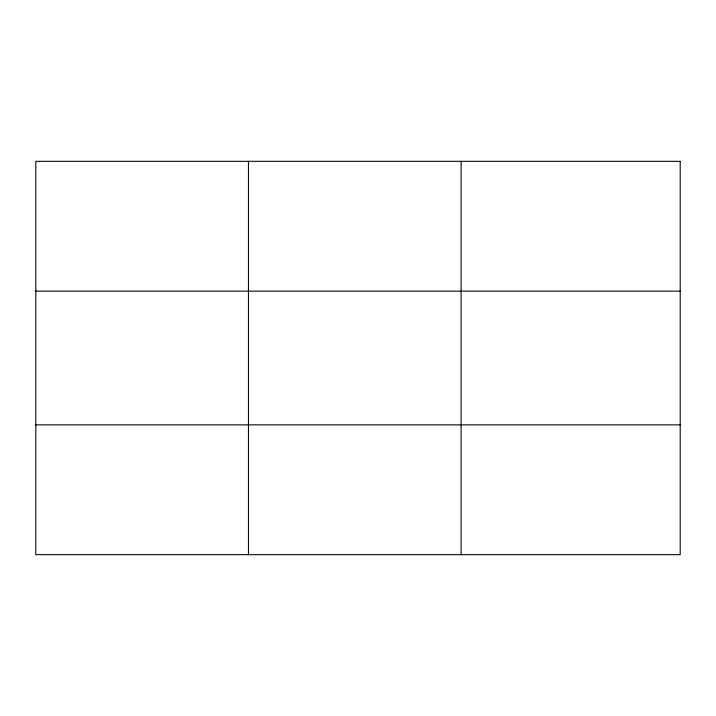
<?xml version="1.0" encoding="UTF-8"?>
<svg xmlns="http://www.w3.org/2000/svg" width="716" height="716" viewBox="0 0 716 716"><rect width="100%" height="100%" fill="white"/><g stroke="black" fill="none" stroke-linecap="round" stroke-linejoin="round"><path stroke-width="1.07" d="M248.452 161.324L248.452 554.676M461.104 161.324L461.104 554.676M35.8 291.135L680.2 291.135M35.8 424.865L680.2 424.865M680.2 161.324L680.2 554.676L35.8 554.676L35.8 161.324L680.2 161.324"/></g></svg>
